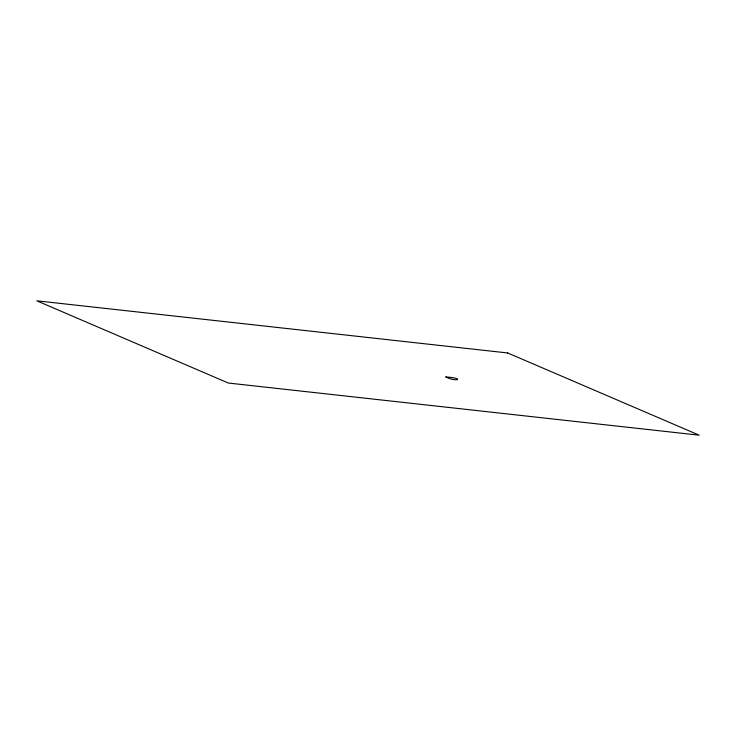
<?xml version="1.0" encoding="UTF-8"?>
<svg xmlns="http://www.w3.org/2000/svg" width="736" height="736" viewBox="0 0 736 736"><rect width="100%" height="100%" fill="white"/><g stroke="black" fill="none" stroke-linecap="round" stroke-linejoin="round"><path stroke-width="1.1" d="M445.841 376.961C456.559 382.508 465.888 378.267 445.841 376.961M507.693 352.967L36.8 300.812L228.307 383.033L699.2 435.188L507.693 352.967"/></g></svg>
